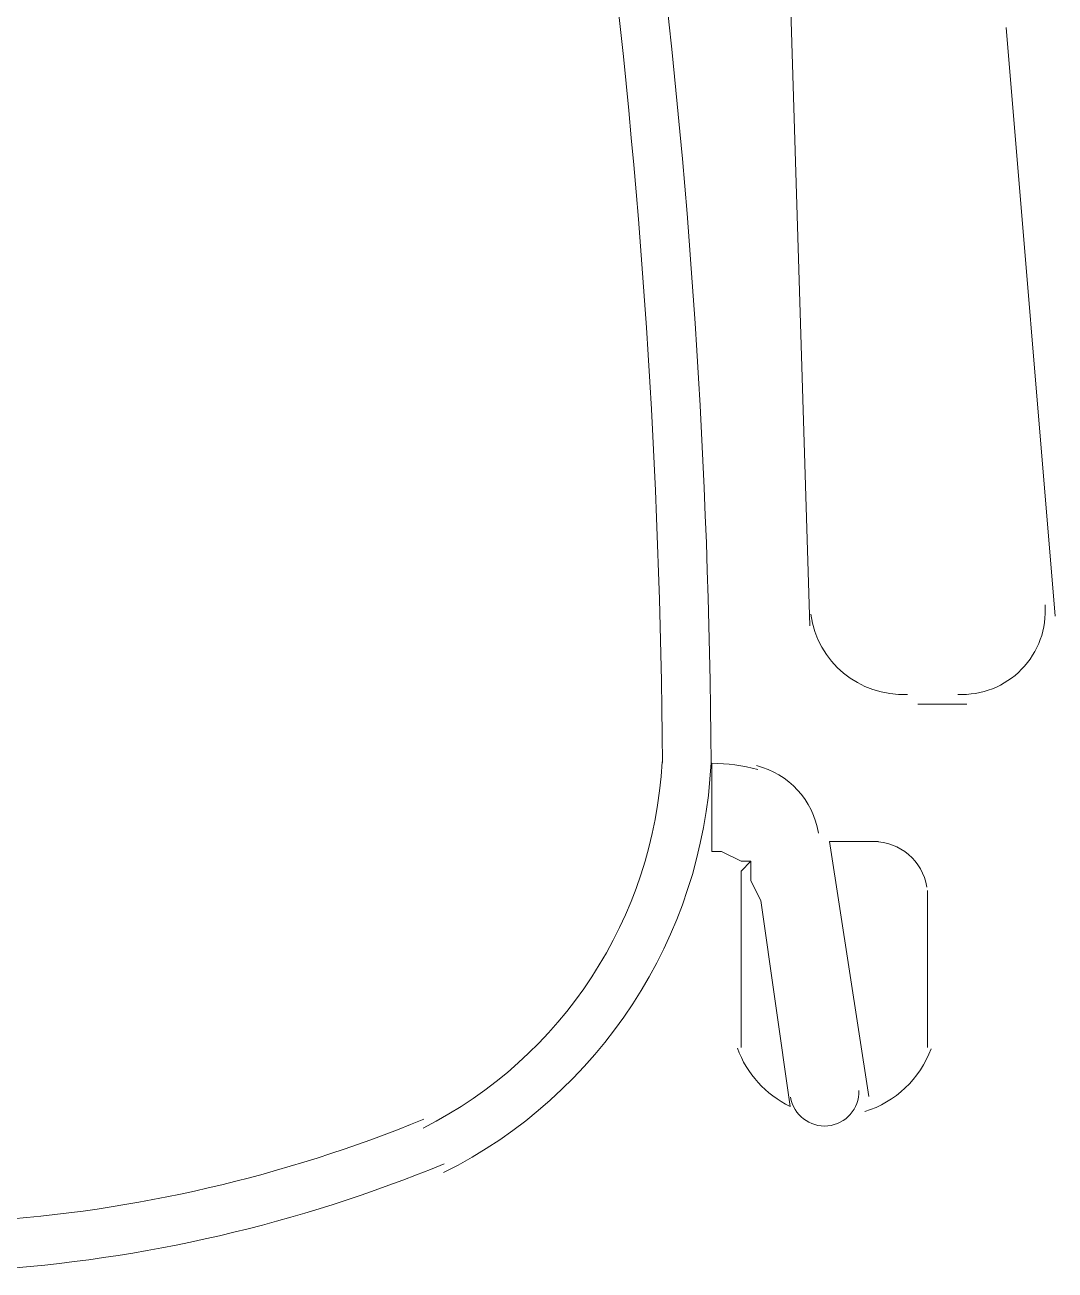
# Model space of a CAD drawing. Header units: metres. Extents: x 29 to 86.9, y -23.2 to 39.7.
# Drawn here: x 73.9184 to 74.1752, y -17.4971 to -17.1866 of the extents above; entities that cross this region are included whole.
import ezdxf

# ---------------------------------------------------------------- set-up
doc = ezdxf.new("R2010")
doc.units = ezdxf.units.M
doc.header["$LTSCALE"] = 100
doc.layers.get('0').update_dxf_attribs({"color": 254})
doc.layers.add('Arqui', color=8, linetype='Continuous', lineweight=0)

# ---------------------------------------------------------------- blocks, each defined once
blk = doc.blocks.new('A$C9582355f')
at = {"layer": 'Arqui'}
for points in [[(45.04009235297355, 5.691178912201849, 0.2703998475503863), (45.10676694142154, 5.79336478653795, 0.02960972862131497), (45.09230686675761, 6.012208862330226)], [(45.11842223081356, 5.791731565946066, 0.05835826121902424), (45.10691793276561, 5.793295111393945), (45.10691793276561, 5.781067111393895), (45.10691793276561, 5.771284711393946), (45.1093635327656, 5.771284711393946), (45.11425473276557, 5.768839111393845), (45.11670033276556, 5.768839111393845), (45.11670033276556, 5.763947911394098), (45.11914593276555, 5.759056711393896), (45.12648273276551, 5.707699111394049, -0.1951783591146399), (45.11333186114956, 5.722221133105904)]]:
    blk.add_lwpolyline(points, format="xyb", dxfattribs=at)
for points in [[(45.12648273276551, 5.986497511394191), (45.1313739327656, 5.827533511393995)], [(45.19251393276562, 5.829979111394096), (45.18028593276557, 5.976715111394242)], [(45.15827553276557, 5.807968711394096), (45.17050353276562, 5.807968711394096)], [(45.14604753276552, 5.71014471139415), (45.13626513276557, 5.773730311394047), (45.14849313276551, 5.773730311394047)], [(45.11425473276557, 5.7223727113942), (45.11425473276557, 5.763947911394098), (45.11425473276557, 5.766393511394199), (45.11670033276556, 5.768839111393845)], [(45.16072113276556, 5.761502311393997), (45.16072113276556, 5.7223727113942)]]:
    blk.add_lwpolyline(points, dxfattribs=at)
blk.add_lwpolyline([(45.03500579844552, 5.702308348681981, 0.2684717099796042), (45.09453644690956, 5.793631454761908, -0.2684717099796042)], format="xyb", close=True, dxfattribs=at)
for centre, radius, start, end in [((43.25194391648319, 5.779844426991531), 1.842746069769367, 0.4229731920603979, 7.174122096823408), ((45.16928073122079, 5.831201921564571), 0.02078760274868054, 267.105134057368, 4.411162827376645), ((45.1546071191745, 5.833647516394194), 0.02323319527321576, 187.9596095290668, 272.6807054342092), ((45.11303197374519, 5.772507553430387), 0.02078754725504487, 9.27782772015701, 75.9924807428356), ((45.14727032978516, 5.760279499529133), 0.01345081186460849, 9.096673690324392, 89.99998730444868), ((45.13748791295467, 5.73093230499444), 0.02567880657891562, 287.2430908738134, 339.8346185671995), ((45.13504233868338, 5.711367505766702), 0.008559599353238335, 188.970285402976, 1.829095456271512), ((44.90271053689111, 6.026848855886328), 0.3484969316367155, 273.7682892937098, 292.335239938226), ((44.90271041773548, 6.026849399289858), 0.3607254773867064, 273.7078761152259, 292.4066368968666)]:
    blk.add_arc(centre, radius, start, end, dxfattribs=at)

msp = doc.modelspace()

# ---------------------------------------------------------------- block references
msp.add_blockref('A$C9582355f', (28.98266172889876, -23.16396569870889))

doc.saveas('drawing.dxf')
